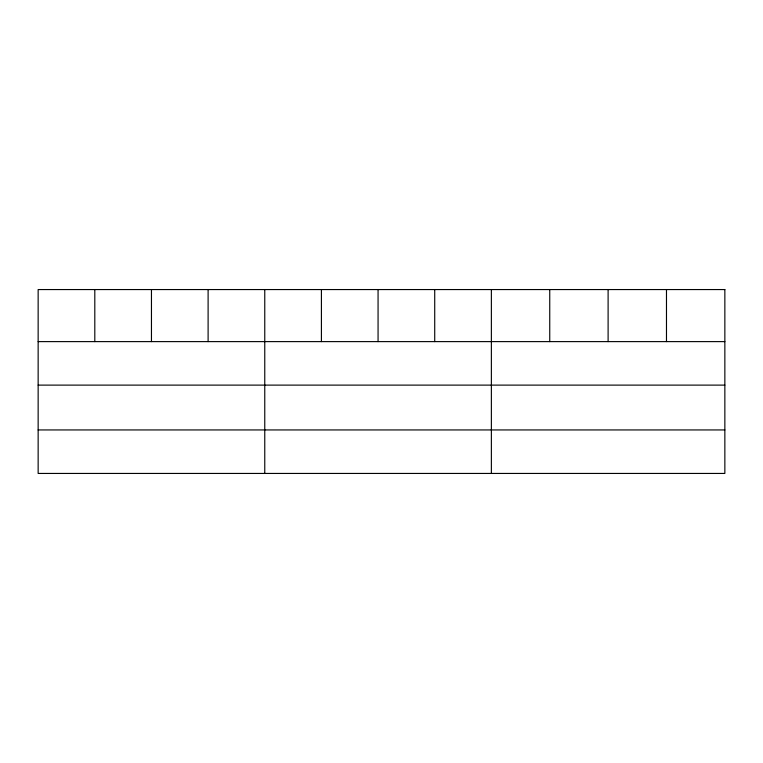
<?xml version="1.0" encoding="UTF-8"?>
<svg xmlns="http://www.w3.org/2000/svg" width="763" height="763" viewBox="0 0 763 763"><rect width="100%" height="100%" fill="white"/><g stroke="black" fill="none" stroke-linecap="round" stroke-linejoin="round"><path stroke-width="1.14" d="M38.15 341.614L724.85 341.614M38.15 385.115L724.85 385.115M38.15 429.941L724.85 429.941M666.48 289.559L666.48 341.614M608.111 289.559L608.111 341.614M549.741 289.559L549.741 341.614M491.372 289.559L491.372 473.441M434.719 289.559L434.719 341.614M378.066 289.559L378.066 341.614M321.414 289.559L321.414 341.614M264.761 289.559L264.761 473.441M208.108 289.559L208.108 341.614M151.456 289.559L151.456 341.614M94.803 289.559L94.803 341.614M724.85 289.559L38.15 289.559L38.15 473.441L724.85 473.441L724.85 289.559"/></g></svg>
